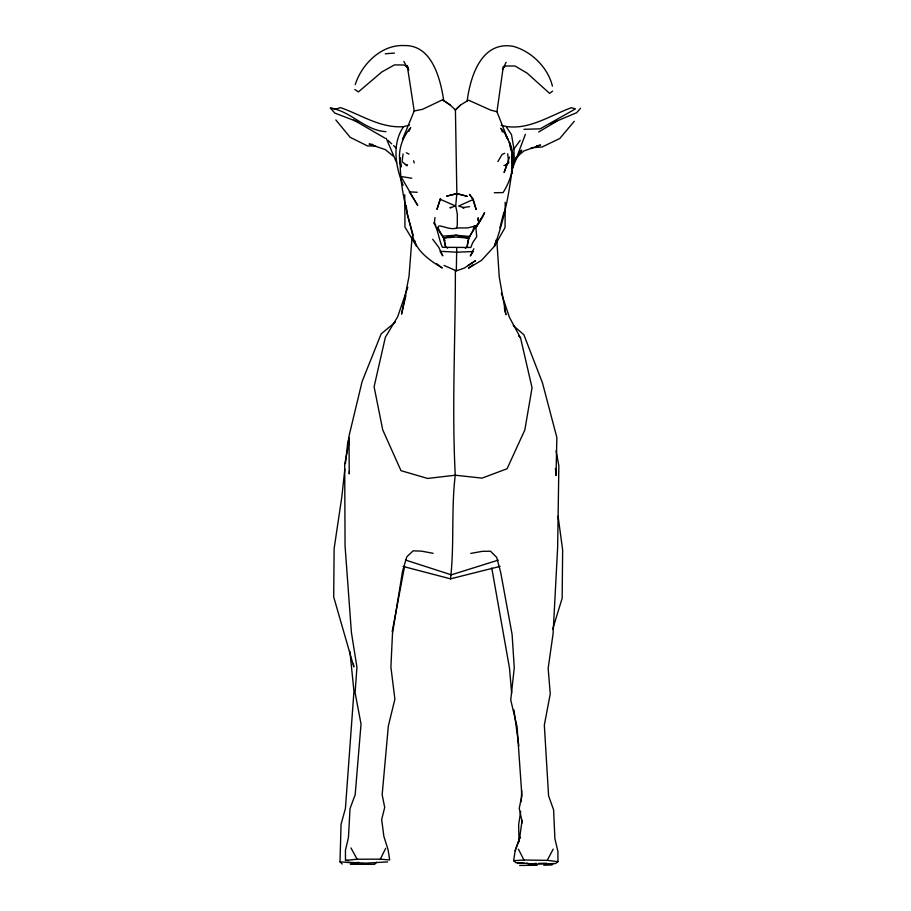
<?xml version="1.0" encoding="UTF-8"?>
<svg xmlns="http://www.w3.org/2000/svg" width="911" height="911" viewBox="0 0 911 911"><rect width="100%" height="100%" fill="white"/><g stroke="black" fill="none" stroke-linecap="round" stroke-linejoin="round"><path stroke-width="1.37" d="M505.206 202.265L505.058 227.568L494.422 246.277L481.543 260.352L468.55 268.164L473.014 264.873M496.358 239.73L494.422 246.277C503.737 221.202 509.272 193.941 512.312 167.396C513.109 153.242 510.581 139.303 500.856 128.292L502.473 131.958M455.363 270.453C455.5 338.71 451.742 406.989 455.261 475.212C451.082 509.625 454.487 544.471 450.512 578.838L403.095 566.437M342.206 864.015L340.008 861.806L341.056 824.25L345.428 808.41L353.958 691.301L349.915 651.456M494.297 192.722L503.077 192.597C512.438 177.987 516.936 158.48 509.431 142.207L510.809 149.905M521.308 801.691L521.65 790.486M400.396 157.797C398.995 185.252 407.217 212.331 413.503 238.819C417.773 252.279 430.618 261.013 442.222 267.982L436.676 263.712M409.506 125.058L403.607 126.663C391.548 143.904 395.67 167.009 403.106 185.275M444.033 265.431L456.331 270.84L456.718 247.576M349.403 471.124L349.232 473.936L349.015 436.027L362.145 381.424L381.162 333.881L395.328 322.095M503.897 212.069L499.843 227.955M412.079 236.928L409.005 276.443L401.58 314.147L405.93 295.369M434.968 217.501L434.445 222.728L435.777 225.211M344.836 469.176L341.83 496.825L334.132 548.581L333.688 596.921L353.855 666.932L353.388 664.13M345.428 463.642L347.831 441.516L349.312 437.565M403.049 153.913L402.093 161.634L407.035 165.882M505.992 136.092L508.042 139.827L496.962 111.746L503.327 66.423M556.097 450.808L558.853 465.874L557.646 547.34L553.102 633.589L548.16 668.321L550.255 693.863L544.334 725.099L548.581 795.804L553.592 809.811L554.901 838.712L557.919 851.455L557.953 861.669L555.516 863.537L537.08 864.163L515.797 862.671L513.667 860.701L515.148 850.76L519.646 838.177L522.083 820.287L522.333 822.804L519.236 808.296L521.878 795.622L517.072 726.727L510.741 700.001L514.271 667.888L512.107 634.489L500.651 572.199L496.677 557.35L490.494 551.212L482.249 551.337L470.759 553.421M433.738 222.922C438.407 230.232 438.692 239.377 442.393 247.302L470.782 247.473L472.729 242.633L476.726 236.621L475.895 227.568L484.584 212.627C480.074 224.744 467.366 232.965 467.377 246.619L465.373 248.339M477.854 220.348L478.229 217.763L478.696 223.115L475.895 227.568M520.693 811.371L518.644 824.785L519.008 841.969M467.013 247.382L468.573 238.17L456.069 235.22L442.518 236.165L445.001 240.55M404.598 566.232L392.174 631.687M455.204 110.129L460.397 105.141L467.184 100.95C470.338 76.228 481.555 40.744 513.132 46.324C531.568 51.346 547.921 67.562 552.419 86.135M349.312 441.049L344.688 464.257L345.064 545.951L351.395 632.416L356.941 667.228L355.108 692.77L361.029 724.04L355.176 794.711L350.018 808.649L348.457 837.494L345.451 850.202L345.474 860.417L348.161 860.531M441.937 235.084C430.812 217.319 447.267 231.736 456.582 227.955L457.322 225.006L457.299 213.766L455.682 206L456.855 193.622L455.42 109.969L450.376 105.141L442.541 99.8L422.579 109.309L414.198 110.971L402.468 139.497L405.896 133.348M355.244 84.598C361.69 64.157 381.538 44.332 404.233 45.573C432.019 44.798 440.377 78.676 443.748 100.597M481.464 218.355L477.113 225.529L474.164 226.27L472.763 231.064L469.62 236.473L456.069 235.22L443.771 238.01L436.528 227.249M552.704 629.125L562.144 598.276L562.645 549.914L558.067 516.252M511.447 171.325L525.396 134.281M440.195 199.293L436.95 209.359L440.571 198.53L440.195 199.293L455.682 206L449.886 207.765L451.514 207.537M507.871 161.851L509.5 157.045M407.786 287.318L397.651 316.8L385.376 337.241L374.102 386.776L382.734 429.89L400.999 470.668L427.612 478.457L455.261 475.212L482.056 478.116L507.085 468.732L524.827 429.969L532.058 387.779L520.557 337.947L509.397 317.267L501.357 293.137M507.404 163.183L504.102 172.543L506.903 164.948L503.931 165.438M515.148 850.76L520.09 837.095L519.646 838.177M408.971 131.264L410.166 128.724M473.868 248.726L470.304 256.002L473.196 251.516L457.015 252.199L440.059 251.299L442.792 255.843L438.749 247.268L432.679 239.274M345.474 860.417L357.101 859.221L380.32 859.164L385.649 848.392M502.519 69.532L506.117 62.301M513.667 860.701L523.95 860.018L547.238 860.337L553.205 849.132M497.861 161.6L502.098 154.449L504.683 153.276M410.759 127.46C401.523 138.301 396.752 153.173 401.056 167.066L400.988 162.989M518.94 153.128L521.741 150.087L513.485 163.536L514.328 162.135L513.952 148.914L520.204 140.362M574.283 121.265L559.787 138.495L542.034 147.013L531.159 147.764M580.546 108.295L576.606 112.725L550.233 123.828M553.387 863.469L551.929 864.938L543.765 865.211M376.653 862.25L374.512 864.345L350.336 864.3M455.42 109.969L460.397 105.141M505.742 165.278L508.657 162.807L507.712 153.788M515.637 157.785L523.962 150.93L540.599 145.088L536.545 145.84M506.47 164.549L508.657 162.807M552.624 91.089L549.629 93.4L527.162 73.165L515.045 66.013L505.867 65.979L503.635 67.46M518.165 862.899L517.528 863.377L524.235 863.184M467.912 265.579L475.542 260.671L464.268 268.107L456.331 270.84M538.674 131.981L556.883 121.174M467.184 100.95L468.664 100.221L490.665 110.117L496.962 111.746M473.299 199.475L469.518 194.385L472.593 198.746L476.18 209.564L473.299 199.475L458.643 206.023L464.223 207.845L462.515 207.606L469.495 206.66M498.237 560.128L451.309 574.83L405.475 560.026M456.582 227.955L467.594 227.921L477.113 225.529M450.512 578.838L500.093 566.38M546.6 863.252L538.538 863.389M385.251 53.795L394.406 53.077M447.62 248.225L445.433 246.482L443.771 238.01L456.024 237.042L468.573 238.17M387.619 861.908L365.937 863.15L347.991 862.307M501.152 125.342C525.841 132.266 548.991 115.948 571.322 107.726L575.445 108.899L540.189 128.838L523.95 129.305M536.089 863.241L530.168 864.972L526.911 863.093M474.164 226.27L474.745 226.247M519.657 865.45L537.217 865.279M375.617 145.976L367.6 145.976L350.131 137.299L335.829 119.922M417.215 192.278L409.255 191.845L417.705 205.374L400.874 176.495L411.761 178.237M358.957 862.398L353.047 862.911L340.008 861.806M403.607 126.663C380.525 128.383 361.257 114.82 340.395 107.589L336.558 108.978L330.454 108.158L334.849 113.101L358.649 122.188M380.32 859.164L389.68 859.95L388.132 849.986L383.85 836.298L381.675 819.444L384.704 807.431L382.164 794.699L388.348 725.953L394.896 699.17L390.899 667.091L392.482 633.692L402.514 571.391L406.796 556.826L413.104 550.836L421.508 551.144L433.112 553.307M373.077 144.507L369.103 144.063L385.455 149.689L393.028 155.963M547.238 860.337L557.953 861.669M330.454 108.158C350.826 110.96 364.821 130.501 385.9 131.662M405.486 164.435L407.456 164.834M406.34 152.775L408.971 154.084M385.08 138.21L353.57 119.945M407.65 67.266L404.085 65L394.474 64.897L381.903 71.912L358.41 91.897L354.857 89.529M442.541 99.8L450.376 105.141M513.235 325.523L523.871 334.758L542.444 382.814L556.849 437.474L556.029 475.496L555.414 468.436M388.04 140.396L391.73 143.892M393.586 145.646L396.353 148.265M518.61 335.931L520.557 337.947M506.436 127.13L511.504 134.634L513.952 148.914M396.672 162.818L386.23 138.335M350.963 847.936L357.101 859.221M403.892 61.401L408.47 69.896M518.427 849.166L523.95 860.018M408.743 69.999L407.228 65.558L414.198 110.971M413.594 160.78L414.266 162.91M413.173 235.197L407.126 213.926L406.272 205.681M414.676 240.515L416.19 245.845L404.951 227.01L404.735 194.772M504.341 307.986L505.924 314.716L499.251 276.955L496.814 240.379M443.771 238.01L445.479 245.913M491.769 568.02L509.488 668.093L511.663 693.225M513.929 709.863L518.837 745.927M511.731 155.041L512.278 173.42M451.731 194.874L446.606 196.15L456.855 193.622L467.036 196.264L456.855 193.622L451.731 194.874"/></g></svg>
